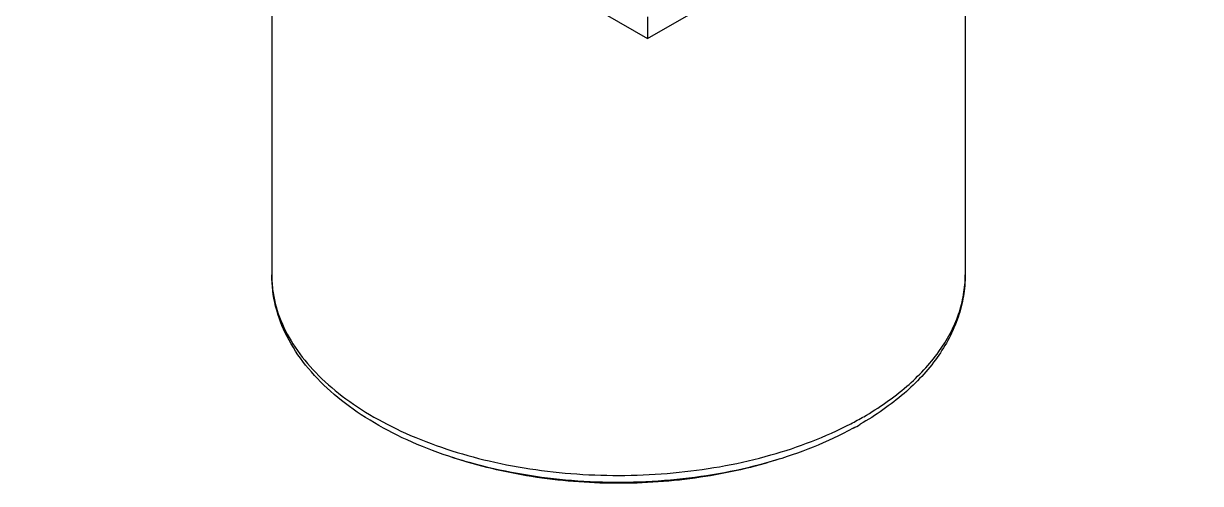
# Model space of a CAD drawing. Header units: millimetres. Extents: x 0 to 1189, y 0 to 841.
# Drawn here: x 751.1 to 927.6, y 277.3 to 346.2 of the extents above; entities that cross this region are included whole.
import ezdxf

# ---------------------------------------------------------------- set-up
doc = ezdxf.new("R2010")
doc.units = ezdxf.units.MM
doc.header["$LTSCALE"] = 65.395
doc.layers.get('0').update_dxf_attribs({"linetype": 'CONTINUOUS'})
doc.layers.add('SURFACES', color=7, linetype='CONTINUOUS')

msp = doc.modelspace()

# ---------------------------------------------------------------- linework, layer by layer
at = {"color": 7, "linetype": 'Continuous'}
msp.add_line((844.66, 347.21), (844.66, 343.94), dxfattribs=at)
at = {"color": 9, "linetype": 'Continuous'}
msp.add_line((788.41, 306.45), (788.42, 306.37), dxfattribs=at)
msp.add_lwpolyline([(788.41, 306.45), (788.42, 306.4), (788.42, 306.37)], dxfattribs=at)
for centre, radius, start, end in [((805.65, 308.54), 17.37, 180.001, 183.2173), ((805.76, 308.55), 17.47, 183.2202, 186.8866), ((851.46, 331.69), 51.23, 297.5043, 299.9747)]:
    msp.add_arc(centre, radius, start, end, dxfattribs=at)
at = {"color": 7, "linetype": 'Continuous'}
msp.add_arc((851.5, 329.55), 50.09, 298.5968, 299.9947, dxfattribs=at)
for points, knots in [([(875.47, 285.57), (871.59, 283.45), (862.93, 280.06), (848.92, 277.47), (834.25, 277.26), (822.21, 279.1), (813.25, 281.81), (807.17, 284.36), (801.75, 287.41), (797.09, 290.93), (793.3, 294.86), (790.46, 299.17), (788.69, 303.76), (788.29, 306.97), (788.29, 308.54)], [0, 0, 0, 0, 0.129093, 0.269364, 0.414138, 0.555751, 0.623198, 0.687397, 0.747878, 0.804448, 0.857257, 0.906827, 0.954035, 1, 1, 1, 1]), ([(892.29, 308.54), (892.29, 307.47), (892.1, 305.31), (891, 301.03), (888.23, 295.85), (883.11, 290.44), (878.86, 287.51), (876.54, 286.17)], [0, 0, 0, 0, 0.112259, 0.225895, 0.462147, 0.7185, 1, 1, 1, 1]), ([(864.46, 280.98), (860.59, 279.73), (852.44, 277.89), (839.89, 277.02), (827.37, 278), (819.27, 279.92), (815.43, 281.2)], [0, 0, 0, 0, 0.245116, 0.500655, 0.755853, 1, 1, 1, 1])]:
    msp.add_open_spline(points, degree=3, knots=knots, dxfattribs=at)
at = {"color": 9, "linetype": 'Continuous'}
for points, knots in [([(877.06, 287.31), (879.34, 288.63), (883.48, 291.48), (888.43, 296.68), (891.08, 301.57), (892.12, 305.56), (892.29, 307.56), (892.29, 308.54)], [0, 0, 0, 0, 0.289589, 0.548633, 0.781636, 0.891838, 1, 1, 1, 1]), ([(788.42, 306.37), (788.6, 304.96), (789.32, 302.09), (791.4, 298.03), (794.42, 294.19), (798.32, 290.65), (803.01, 287.47), (810.43, 283.66), (821.13, 280.22), (835, 278.29), (849.27, 278.59), (862.87, 281.08), (871.32, 284.27), (875.12, 286.25)], [0, 0, 0, 0, 0.042993, 0.088289, 0.136985, 0.189732, 0.246768, 0.307982, 0.441053, 0.583899, 0.729512, 0.870439, 1, 1, 1, 1])]:
    msp.add_open_spline(points, degree=3, knots=knots, dxfattribs=at)
at = {"layer": 'SURFACES', "color": 7, "linetype": 'Continuous'}
for p, q in [((751.06, 397.98), (844.66, 343.94)), ((844.66, 343.94), (927.57, 391.8)), ((788.29, 376.49), (788.29, 308.54)), ((892.29, 371.44), (892.29, 308.54))]:
    msp.add_line(p, q, dxfattribs=at)

doc.saveas('drawing.dxf')
